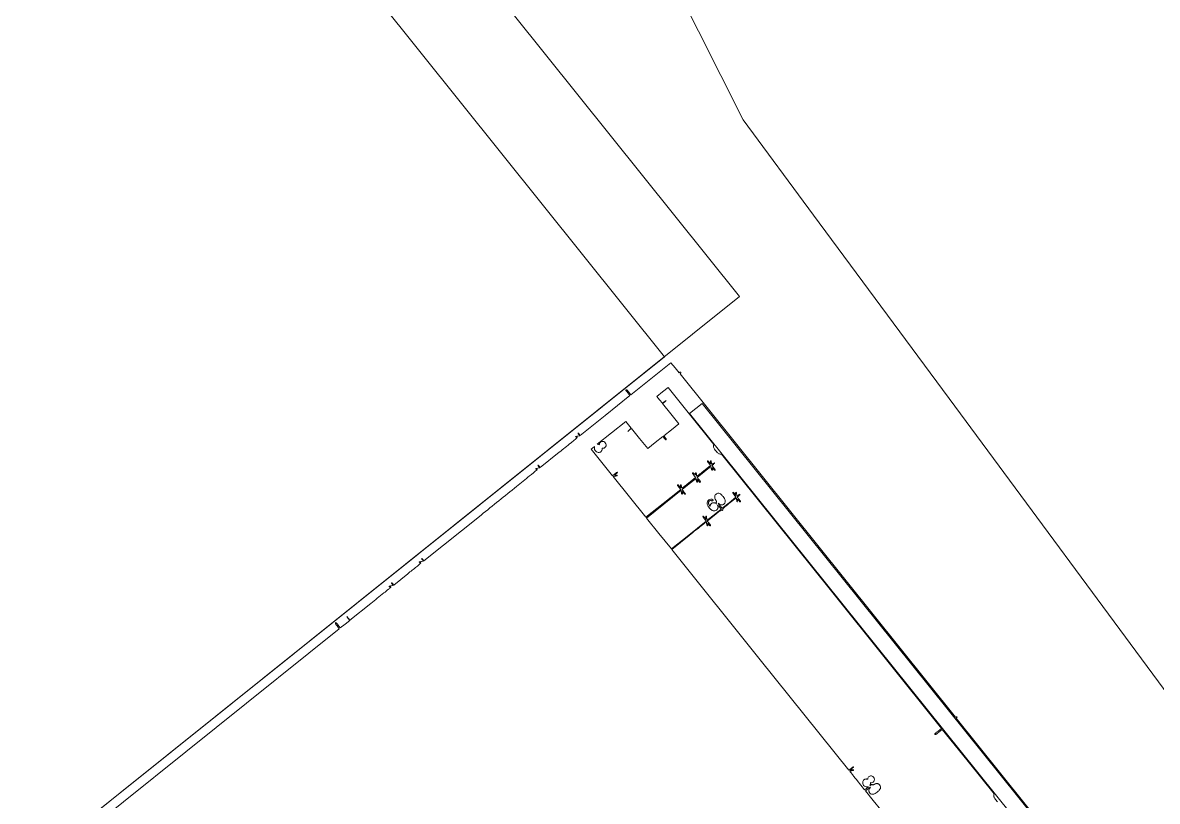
# Model space of a CAD drawing. Header units: metres. Extents: x 7511822 to 7512036, y 4692273 to 4692415.
# Drawn here: x 7511940.45 to 7511958.16, y 4692377.21 to 4692389.36 of the extents above; entities that cross this region are included whole.
import ezdxf

# ---------------------------------------------------------------- set-up
doc = ezdxf.new("R2010")
doc.units = ezdxf.units.M
doc.layers.get('0').update_dxf_attribs({"lineweight": 0})
for name, color, linetype, lineweight in [('A - Bodrumi -1 Polyline_Pen_No__23', 30, 'Continuous', 0), ('A - Kati karakteristik polyline_Pen_No__8', 14, 'Continuous', 0), ('A - objekti 1 gjendja faktike_Pen_No__8', 14, 'Continuous', 0), ('ll-cde-shtyllat', 7, 'Continuous', 0), ('Parcela Baze', 7, 'Continuous', 0), ('shytllat', 5, 'Continuous', 0)]:
    doc.layers.add(name, color=color, linetype=linetype, lineweight=lineweight)

# ---------------------------------------------------------------- blocks, each defined once
blk = doc.blocks.new('A$C51214811')
for points in [[(205.57, 417.5), (120.55, 417.5), (120.52, 417.69, 0.121751), (120.47, 417.82, 0.240809), (120.37, 417.87, 0.240762), (120.27, 417.82, 0.121725), (120.22, 417.69), (120.19, 417.5), (62.88, 417.5), (5.58, 417.5), (5.55, 417.69, 0.117178), (5.49, 417.84, 0.220971), (5.38, 417.91, 0.278484), (5.27, 417.86, 0.145254), (5.23, 417.72), (5.23, 417.5), (3.56, 417.48), (1.89, 417.45), (1.87, 410.79), (1.84, 404.13), (0.94, 404.11, 0.004595), (0.42, 404.09, 0.034244), (0.18, 404.07, 0.087488), (0.06, 404.02, 0.215956), (0, 403.94, 0.271434), (0.03, 403.86, 0.135392), (0.13, 403.81, 0.03688), (0.35, 403.79, 0.003525), (0.91, 403.79), (1.85, 403.79), (1.85, 395.5), (1.85, 387.21), (1.42, 387.21, 0.01883), (1.26, 387.2, 0.03053), (1.12, 387.18, 0.031449), (1.02, 387.16, 0.322437), (1, 387.12, 0.322621), (1.02, 387.09, 0.031364), (1.12, 387.06, 0.03048), (1.26, 387.05, 0.018798), (1.42, 387.04), (1.85, 387.04), (1.59, 386.59, 0.005), (1.49, 386.41, 0.007254), (1.41, 386.25, 0.004036), (1.35, 386.12, 0.112633), (1.34, 386.08, 0.342162), (1.38, 386.03, 0.178914), (1.47, 386.04, 0.082515), (1.59, 386.12, 0.057668), (1.7, 386.26, -0.724451), (1.78, 386.24, -0.01369), (1.82, 385.54, -0.005537), (1.84, 384.13, -0.000386), (1.84, 380.17), (1.85, 373.84), (1.42, 373.84, 0.01883), (1.26, 373.84, 0.03053), (1.12, 373.82, 0.031449), (1.02, 373.79, 0.322437), (1, 373.76, 0.323995), (1.02, 373.72, 0.030733), (1.13, 373.7, 0.030109), (1.26, 373.68, 0.018556), (1.43, 373.67), (1.86, 373.67), (1.6, 373.22, 0.004646), (1.41, 372.88, 0.058875), (1.35, 372.75, 0.283732), (1.37, 372.69, 0.184762), (1.44, 372.66, 0.147992), (1.5, 372.67, 0.039692), (1.56, 372.73, 0.036605), (1.63, 372.8, 0.030774), (1.7, 372.89, -0.749797), (1.79, 372.86, -0.001332), (1.82, 370.31, -0.001783), (1.84, 365.94, -0.000133), (1.84, 354.07), (1.85, 335.01), (1.42, 335.01, 0.01883), (1.26, 335, 0.03053), (1.12, 334.99, 0.031449), (1.02, 334.96, 0.322437), (1, 334.93, 0.322621), (1.02, 334.89, 0.031364), (1.12, 334.87, 0.03048), (1.26, 334.85, 0.018798), (1.42, 334.84), (1.85, 334.84), (1.59, 334.39, 0.005), (1.49, 334.21, 0.007254), (1.41, 334.06, 0.004036), (1.35, 333.92, 0.112633), (1.34, 333.88, 0.342162), (1.38, 333.83, 0.178914), (1.47, 333.84, 0.082515), (1.59, 333.93, 0.057668), (1.7, 334.06, -0.70103), (1.78, 334.04, -0.026995), (1.82, 333.59, -0.007612), (1.84, 332.56, -0.000511), (1.84, 329.62), (1.85, 324.94), (1.42, 324.94, 0.01883), (1.26, 324.94, 0.03053), (1.12, 324.92, 0.031449), (1.02, 324.89, 0.322437), (1, 324.86, 0.323995), (1.02, 324.83, 0.030733), (1.13, 324.8, 0.030109), (1.26, 324.78, 0.018556), (1.43, 324.77), (1.86, 324.77), (1.6, 324.32, 0.004646), (1.41, 323.98, 0.058875), (1.35, 323.85, 0.283732), (1.37, 323.79, 0.184762), (1.44, 323.76, 0.147992), (1.5, 323.77, 0.039692), (1.56, 323.83, 0.036605), (1.63, 323.9, 0.030774), (1.7, 323.99, -0.729247), (1.79, 323.97, -0.011115), (1.82, 323.18, -0.005014), (1.84, 321.63, -0.000353), (1.84, 317.27), (1.85, 310.32), (1.23, 310.29), (0.62, 310.26), (1.23, 310.24), (1.85, 310.22), (1.85, 308.66), (1.85, 307.09), (0.91, 307.09, 0.003525), (0.35, 307.09, 0.03688), (0.13, 307.07, 0.135392), (0.03, 307.02, 0.271434), (0, 306.95, 0.216015), (0.06, 306.87, 0.087454), (0.18, 306.82, 0.034227), (0.42, 306.79, 0.004591), (0.94, 306.77), (1.85, 306.75), (1.85, 265.68), (1.85, 224.61)], [(443.31, 173.75, -0.000001), (443.33, 190.23, -0.415883)], [(126.88, 387.21), (123.71, 387.21), (120.54, 387.21), (120.54, 388.12, -0.001036), (120.55, 388.74, -0.052601), (120.56, 388.86, -0.764671), (120.59, 388.86, -0.011713), (120.66, 388.63, 0.038216), (120.77, 388.3, 0.075966), (120.92, 388.07, 0.084039), (121.12, 387.91, 0.056423), (121.39, 387.79, 0.028674), (121.57, 387.75, 0.069341), (121.71, 387.74, 0.066052), (121.84, 387.77, 0.024135), (122.03, 387.85, 0.08301), (122.33, 388.07, 0.092798), (122.53, 388.37, 0.071312), (122.64, 388.78, 0.029806), (122.68, 389.35, 0.035619), (122.62, 390.15, 0.103736), (122.44, 390.66, 0.149413), (122.11, 390.95, 0.106968), (121.63, 391.06, 0.02166), (121.38, 391.05, 0.075869), (121.23, 391.01, 0.083472), (121.11, 390.93, 0.029746), (120.96, 390.78, 0.027885), (120.86, 390.66, 0.023011), (120.77, 390.52, 0.023615), (120.7, 390.39, 0.055717), (120.66, 390.28, 0.000568), (120.64, 390.17, 0.000386), (120.62, 390.06, 0.000389), (120.59, 389.94, 0.000783), (120.57, 389.85, -0.065018), (120.55, 389.77, -0.091638), (120.5, 389.71, -0.098882), (120.44, 389.68, -0.088032), (120.37, 389.66, 0.11017), (120.28, 389.64, 0.183381), (120.23, 389.59, 0.085438), (120.2, 389.48, 0.01304), (120.2, 389.26, -0.00347), (120.19, 389.02, -0.102187), (120.18, 388.96, -0.630308), (120.15, 388.96, -0.020875), (120.11, 389.07, 0.042857), (120.06, 389.16, 0.025956), (119.99, 389.26, 0.025895), (119.92, 389.35, 0.040906), (119.84, 389.42), (119.65, 389.57), (119.84, 389.77, 0.194549), (120.02, 390.23, 0.167467), (119.84, 390.71, 0.143581), (119.37, 391.04, 0.143003), (118.8, 391.06, 0.127375), (118.44, 390.87, 0.121249), (118.21, 390.52, 0.127), (118.18, 390.12, 0.147142), (118.35, 389.78), (118.53, 389.59), (118.3, 389.39, 0.097179), (118.11, 389.15, 0.093857), (118.02, 388.85, 0.090569), (118.05, 388.53, 0.083127), (118.19, 388.22, 0.125417), (118.58, 387.88, 0.118691), (119.1, 387.75, 0.119381), (119.62, 387.87, 0.127875), (120.01, 388.22), (120.2, 388.5), (120.2, 387.86), (120.2, 387.21), (117.07, 387.21, -0.001899), (115.87, 387.21, -0.003172), (114.86, 387.23, -0.000406), (113.97, 387.25, -0.41999), (113.94, 387.27, -0.10382), (113.95, 387.31, -0.007062), (114.01, 387.42, -0.009869), (114.07, 387.54, -0.007234), (114.15, 387.67, 0.012708), (114.23, 387.81, 0.015414), (114.3, 387.94, 0.01405), (114.35, 388.06, 0.095102), (114.36, 388.12, 0.218217), (114.33, 388.2, 0.339983), (114.26, 388.2, 0.086405), (114.14, 388.09, 0.02268), (113.99, 387.86), (113.77, 387.51), (113.77, 388.12, 0.012065), (113.77, 388.36, 0.0222), (113.75, 388.56, 0.01921), (113.72, 388.7, 0.352506), (113.69, 388.73, 0.365646), (113.65, 388.7, 0.014491), (113.63, 388.52, 0.018502), (113.61, 388.28, 0.009164), (113.6, 387.97), (113.6, 387.21), (76.76, 387.21), (39.92, 387.21), (39.92, 392.97, -0.001032), (39.92, 395.18, -0.001736), (39.93, 397.03, -0.000135), (39.95, 398.68, -0.547229), (39.98, 398.7, -0.005811), (40.02, 398.68, -0.000383), (40.14, 398.62, -0.000554), (40.28, 398.54, -0.000414), (40.44, 398.46, 0.018282), (40.6, 398.39, 0.027125), (40.74, 398.34, 0.025584), (40.86, 398.31, 0.248378), (40.91, 398.33, 0.275435), (40.92, 398.38, 0.127251), (40.88, 398.44, 0.04344), (40.77, 398.53, 0.006451), (40.54, 398.69, -0.140256), (40.49, 398.74, -0.462508), (40.51, 398.77, -0.061481), (40.62, 398.79, -0.005245), (40.91, 398.79, 0.010172), (41.18, 398.8, 0.04862), (41.33, 398.82, 0.108379), (41.41, 398.86, 0.22744), (41.44, 398.93, 0.273642), (41.4, 398.99, 0.084509), (41.29, 399.03, 0.035355), (41.08, 399.05, 0.005946), (40.68, 399.05), (39.92, 399.05), (39.92, 401.42, -0.001036), (39.92, 402.96, -0.016793), (39.94, 403.47, -0.058124), (39.98, 403.72, -0.327857), (40.08, 403.79, 0.161412), (40.2, 403.83, 0.236959), (40.25, 403.93, 0.200084), (40.21, 404.04, 0.132038), (40.08, 404.1, -0.262756), (39.98, 404.2, -0.053647), (39.94, 404.45, -0.017064), (39.92, 404.96, -0.001149), (39.92, 406.42, -0.002614), (39.92, 407.3, -0.004366), (39.93, 408.03, -0.000768), (39.95, 408.67, -0.41732), (39.98, 408.7, -0.10382), (40.02, 408.68, -0.007062), (40.12, 408.63, -0.009869), (40.25, 408.56, -0.007234), (40.38, 408.48, 0.028609), (40.74, 408.29, 0.215036), (40.92, 408.29, 0.550574), (40.94, 408.39, 0.037328), (40.66, 408.6), (40.38, 408.78), (40.91, 408.78, 0.010038), (41.18, 408.79, 0.04885), (41.33, 408.81, 0.11021), (41.41, 408.85, 0.227201), (41.44, 408.91, 0.273642), (41.4, 408.97, 0.084509), (41.29, 409.01, 0.035355), (41.08, 409.03, 0.005946), (40.68, 409.04), (39.92, 409.04), (39.92, 409.54, 0.015416), (39.91, 409.74, 0.025878), (39.89, 409.9, 0.024068), (39.86, 410.03, 0.339565), (39.83, 410.05, 0.33177), (39.8, 410.03, 0.027191), (39.77, 409.92, 0.027994), (39.75, 409.77, 0.017186), (39.75, 409.59), (39.75, 409.13), (39.32, 409.38, 0.009346), (39.01, 409.55, 0.063105), (38.85, 409.61, 0.227008), (38.77, 409.6, 0.236522), (38.73, 409.52, 0.175744), (38.75, 409.47, 0.030637), (38.83, 409.39, 0.030019), (38.93, 409.31, 0.022931), (39.05, 409.23), (39.37, 409.04), (38.79, 409.04, 0.009126), (38.51, 409.03, 0.039013), (38.35, 409.01, 0.08811), (38.26, 408.98, 0.348167), (38.24, 408.93, 0.245891), (38.3, 408.88, 0.029679), (38.45, 408.84, 0.024548), (38.68, 408.82, 0.009086), (39.01, 408.8), (39.75, 408.78), (39.75, 406.45), (39.75, 404.13), (38.84, 404.14, -0.003863), (38.5, 404.15, -0.008818), (38.24, 404.16, -0.015787), (38.1, 404.17, -0.845943), (38.1, 404.18, 0.000047), (38.17, 404.2, 0.000026), (38.27, 404.22, 0.000026), (38.37, 404.24, 0.000041), (38.45, 404.26, 0.091613), (38.68, 404.36, 0.052603), (38.92, 404.55, 0.05283), (39.11, 404.78, 0.097715), (39.2, 405.01, 0.045977), (39.21, 405.14, 0.033525), (39.2, 405.3, 0.032288), (39.17, 405.45, 0.033585), (39.12, 405.6, 0.104953), (38.92, 405.89, 0.093792), (38.61, 406.09, 0.067479), (38.16, 406.21, 0.027671), (37.52, 406.24, 0.033761), (36.8, 406.2, 0.092977), (36.32, 406.04, 0.132078), (36.03, 405.76, 0.106403), (35.89, 405.34, 0.111802), (35.93, 404.91, 0.121215), (36.16, 404.56, 0.10155), (36.56, 404.31, 0.060259), (37.11, 404.17, -0.012056), (37.36, 404.14, -0.053473), (37.5, 404.1, -0.113727), (37.58, 404.05, -0.207518), (37.6, 403.98, 0.138807), (37.61, 403.92, 0.081232), (37.65, 403.87, 0.068673), (37.72, 403.82, 0.054662), (37.8, 403.78), (38.01, 403.72), (37.81, 403.71, 0.097206), (37.72, 403.69, 0.030734), (37.58, 403.62, 0.029381), (37.44, 403.52, 0.028761), (37.32, 403.41, 0.019857), (37.15, 403.22, 0.086937), (37.07, 403.1, 0.09332), (37.05, 402.96, 0.024791), (37.06, 402.73, 0.029908), (37.09, 402.57, 0.026782), (37.13, 402.41, 0.027747), (37.19, 402.27, 0.071538), (37.25, 402.18, -0.010125), (37.35, 402.07, -0.29066), (37.35, 402.04, -0.281034), (37.32, 402.02, -0.009632), (37.18, 402.01, -0.06538), (36.91, 402.05, -0.050678), (36.63, 402.16, -0.053033), (36.4, 402.3, -0.117448), (36.27, 402.47, -0.088801), (36.21, 402.69, -0.091593), (36.24, 402.91, -0.097345), (36.33, 403.09, -0.116273), (36.49, 403.22, 0.05591), (36.58, 403.27, 0.077484), (36.65, 403.34, 0.081855), (36.69, 403.42, 0.071083), (36.7, 403.51, 0.033646), (36.69, 403.62, 0.197222), (36.67, 403.67, 0.203472), (36.61, 403.68, 0.035991), (36.51, 403.66, 0.166211), (36.06, 403.34, 0.151956), (35.88, 402.8, 0.141227), (36.04, 402.23, 0.139974), (36.47, 401.82, 0.068762), (36.85, 401.69, 0.030667), (37.38, 401.61, 0.030666), (37.92, 401.61, 0.056497), (38.35, 401.68, 0.094072), (38.79, 401.89, 0.109169), (39.09, 402.25, 0.113488), (39.21, 402.68, 0.108278), (39.13, 403.14, 0.05925), (39.01, 403.35, 0.074902), (38.85, 403.5, 0.065918), (38.64, 403.62, 0.034802), (38.35, 403.71, -0.498771), (38.34, 403.74, -0.237394), (38.37, 403.76, -0.022974), (38.57, 403.78, -0.00486), (38.92, 403.78), (39.75, 403.79), (39.75, 401.46), (39.75, 399.14), (39.3, 399.39, 0.005105), (38.96, 399.57, 0.05887), (38.82, 399.63, 0.273209), (38.76, 399.61, 0.194915), (38.73, 399.54, 0.175744), (38.75, 399.49, 0.030637), (38.83, 399.41, 0.030019), (38.93, 399.33, 0.022931), (39.05, 399.25), (39.37, 399.06), (38.79, 399.06, 0.009126), (38.51, 399.05, 0.039013), (38.35, 399.03, 0.08811), (38.26, 399, 0.348167), (38.24, 398.95, 0.245891), (38.3, 398.9, 0.029679), (38.45, 398.86, 0.024548), (38.68, 398.83, 0.009086), (39.01, 398.82), (39.75, 398.79), (39.75, 393), (39.75, 387.21), (34.59, 387.21), (29.42, 387.21), (29.42, 392.97), (29.42, 398.73), (29.8, 398.51, 0.014122), (29.95, 398.43, 0.016351), (30.1, 398.36, 0.015522), (30.23, 398.3, 0.086748), (30.31, 398.29, 0.153061), (30.41, 398.32, 0.384928), (30.43, 398.39, 0.122288), (30.33, 398.5, 0.033834), (30.13, 398.61), (29.82, 398.76), (30.36, 398.8, 0.01551), (30.58, 398.82, 0.028269), (30.75, 398.86, 0.030562), (30.88, 398.9, 0.222764), (30.93, 398.95, 0.394072), (30.9, 399, 0.061095), (30.79, 399.03, 0.029435), (30.57, 399.05, 0.006363), (30.19, 399.05), (29.42, 399.05), (29.42, 401.39), (29.42, 403.72), (29.82, 403.5, 0.011597), (29.97, 403.42, 0.014102), (30.13, 403.35, 0.012683), (30.26, 403.3, 0.089272), (30.32, 403.28, 0.181597), (30.41, 403.32, 0.363837), (30.42, 403.39, 0.105918), (30.32, 403.49, 0.029861), (30.12, 403.62), (29.81, 403.78), (30.33, 403.79, 0.025255), (30.67, 403.81, 0.090643), (30.87, 403.87, 0.320631), (30.92, 403.96, 0.219989), (30.85, 404.05, 0.10616), (30.77, 404.08, 0.011139), (30.58, 404.11, 0.013397), (30.34, 404.12, 0.010359), (30.08, 404.13), (29.42, 404.13), (29.42, 406.42), (29.42, 408.71), (29.82, 408.49, 0.011597), (29.97, 408.41, 0.014102), (30.13, 408.34, 0.012683), (30.26, 408.29, 0.089272), (30.32, 408.27, 0.171861), (30.41, 408.31, 0.352784), (30.43, 408.37, 0.117079), (30.34, 408.48, 0.034501), (30.17, 408.59), (29.89, 408.74), (30.39, 408.78, 0.017263), (30.59, 408.81, 0.029087), (30.76, 408.84, 0.030909), (30.88, 408.88, 0.218326), (30.93, 408.93, 0.393241), (30.9, 408.98, 0.061567), (30.79, 409.01, 0.029596), (30.57, 409.03, 0.006405), (30.2, 409.04), (29.43, 409.04), (29.41, 409.52, 0.017296), (29.38, 409.9, 0.277549), (29.3, 410, 0.479493), (29.22, 409.95, 0.021217), (29.19, 409.61, -0.013731), (29.17, 409.45, -0.022462), (29.15, 409.32, -0.01844), (29.13, 409.23, -0.346182), (29.1, 409.21, -0.104965), (29.07, 409.22, -0.006308), (28.96, 409.27, -0.00923), (28.84, 409.34, -0.006674), (28.71, 409.42, 0.009059), (28.45, 409.57, 0.07668), (28.33, 409.62, 0.284194), (28.27, 409.59, 0.169831), (28.24, 409.52, 0.174943), (28.26, 409.46, 0.032609), (28.33, 409.39, 0.031428), (28.44, 409.3, 0.024173), (28.56, 409.22), (28.87, 409.04), (28.3, 409.04, 0.008975), (28.01, 409.03, 0.045684), (27.85, 409.01, 0.104993), (27.76, 408.97, 0.2369), (27.73, 408.91, 0.266366), (27.77, 408.85, 0.088943), (27.87, 408.81, 0.037256), (28.07, 408.79, 0.00643), (28.45, 408.78), (29.17, 408.78), (29.17, 406.5, -0.002603), (29.17, 405.62, -0.004348), (29.15, 404.89, -0.000761), (29.13, 404.24, -0.417363), (29.11, 404.22, -0.10382), (29.07, 404.23, -0.007062), (28.96, 404.28, -0.009869), (28.84, 404.35, -0.007234), (28.71, 404.43, 0.008987), (28.45, 404.58, 0.083999), (28.33, 404.62, 0.304807), (28.27, 404.6, 0.143022), (28.24, 404.51, 0.140551), (28.26, 404.46, 0.049303), (28.31, 404.39, 0.04422), (28.38, 404.32, 0.038972), (28.47, 404.27, -0.017915), (28.61, 404.19, -0.535353), (28.61, 404.15, -0.12217), (28.55, 404.13, -0.002658), (28.22, 404.09, 0.015076), (28, 404.05, 0.041712), (27.85, 404.01, 0.065797), (27.76, 403.96, 0.243826), (27.73, 403.91, 0.291918), (27.77, 403.85, 0.068406), (27.88, 403.82, 0.03341), (28.09, 403.8, 0.006976), (28.45, 403.79), (29.17, 403.79), (29.17, 401.51, -0.002603), (29.17, 400.63, -0.004341), (29.15, 399.89, -0.000758), (29.13, 399.25, -0.407208), (29.11, 399.22, -0.111035), (29.07, 399.23, -0.00754), (28.96, 399.28, -0.010506), (28.84, 399.35, -0.007675), (28.71, 399.43, 0.00846), (28.44, 399.59, 0.082579), (28.32, 399.63, 0.307657), (28.27, 399.61, 0.142341), (28.24, 399.52, 0.168972), (28.26, 399.46, 0.03918), (28.33, 399.38, 0.036138), (28.44, 399.3, 0.0286), (28.56, 399.23), (28.87, 399.06), (28.3, 399.06, 0.009031), (28.01, 399.05, 0.045588), (27.85, 399.03, 0.104163), (27.76, 398.99, 0.236978), (27.73, 398.93, 0.266366), (27.77, 398.86, 0.088943), (27.87, 398.82, 0.037256), (28.07, 398.8, 0.00643), (28.45, 398.8), (29.17, 398.8), (29.17, 393), (29.17, 387.21), (22.36, 387.21), (15.55, 387.21), (15.81, 387.64, 0.009346), (15.98, 387.94, 0.063105), (16.04, 388.11, 0.227008), (16.03, 388.19, 0.236522), (15.95, 388.22, 0.175744), (15.9, 388.2, 0.030637), (15.82, 388.13, 0.030019), (15.74, 388.03, 0.022931), (15.66, 387.91), (15.47, 387.59), (15.47, 388.16, 0.013372), (15.46, 388.38, 0.023366), (15.44, 388.57, 0.020491), (15.42, 388.71, 0.346819), (15.38, 388.73, 0.365646), (15.35, 388.7, 0.014491), (15.32, 388.52, 0.018502), (15.3, 388.28, 0.009164), (15.3, 387.97), (15.3, 387.21), (10.86, 387.21), (6.41, 387.21), (6.41, 387.75), (6.41, 388.3), (6.65, 388.06, 0.120021), (7.07, 387.8, 0.110405), (7.57, 387.76, 0.110343), (8.05, 387.93, 0.119771), (8.39, 388.29, 0.085789), (8.49, 388.57, 0.084823), (8.49, 388.86, 0.084114), (8.4, 389.14, 0.082453), (8.21, 389.38), (7.99, 389.58), (8.18, 389.78, 0.197333), (8.35, 390.23, 0.166147), (8.17, 390.72, 0.141808), (7.7, 391.04, 0.14335), (7.13, 391.06, 0.131898), (6.77, 390.87, 0.114252), (6.54, 390.51, 0.124428), (6.5, 390.1, 0.173035), (6.67, 389.79, -0.025775), (6.8, 389.66, -0.213794), (6.82, 389.58, -0.190132), (6.78, 389.51, -0.019938), (6.62, 389.38), (6.41, 389.23), (6.41, 393.97), (6.41, 398.71), (7.55, 398.71), (8.69, 398.71), (8.72, 398.1), (8.75, 397.49), (8.77, 398.1), (8.78, 398.71), (12.15, 398.74), (15.51, 398.76), (15.53, 401.27), (15.55, 403.79), (16.15, 403.79, 0.006457), (16.49, 403.8, 0.057252), (16.64, 403.82, 0.187192), (16.7, 403.86, 0.193464), (16.72, 403.94, 0.169902), (16.68, 404.01, 0.10733), (16.59, 404.06, 0.049915), (16.42, 404.09, 0.009548), (16.12, 404.11), (15.55, 404.14), (15.55, 406.63), (15.55, 409.12), (12.17, 409.12), (8.79, 409.12), (8.76, 409.73), (8.73, 410.35), (8.71, 409.73), (8.7, 409.12), (7.56, 409.12), (6.41, 409.12), (6.41, 410.98), (6.41, 412.84), (15.92, 412.84), (25.42, 412.84), (25.58, 412.67, 0.060194), (25.84, 412.44, 0.074917), (26.12, 412.31, 0.055401), (26.5, 412.24, 0.018567), (27.06, 412.22, 0.018567), (27.61, 412.24, 0.055401), (27.99, 412.31, 0.074917), (28.27, 412.44, 0.060194), (28.53, 412.67), (28.69, 412.84), (74.45, 412.84), (120.2, 412.84), (120.2, 411.7, 0.00255), (120.2, 410.98, 0.034233), (120.22, 410.72, 0.130799), (120.28, 410.6, 0.22979), (120.37, 410.56, 0.22979), (120.46, 410.6, 0.130799), (120.51, 410.72, 0.034233), (120.54, 410.98, 0.00255), (120.54, 411.7), (120.54, 412.84), (131.31, 412.84), (142.09, 412.84), (142.25, 412.67, 0.060194), (142.5, 412.44, 0.074917), (142.79, 412.31, 0.055401), (143.16, 412.24, 0.018567), (143.72, 412.22, 0.018567), (144.28, 412.24, 0.055401)], [(98.06, 90.5, -0.000001), (113.4, 90.48, -0.426088)], [(102.62, 138.06, -0.000001), (113.4, 138.04, -0.0589)], [(156.67, 185.38, -0.000002), (156.68, 191.94, -0.41377)]]:
    blk.add_lwpolyline(points, format="xyb")

msp = doc.modelspace()

# ---------------------------------------------------------------- linework, layer by layer
at = {"layer": 'A - Bodrumi -1 Polyline_Pen_No__23', "color": 30, "linetype": 'Continuous', "lineweight": 20}
msp.add_lwpolyline([(7511916.218, 4692401.416), (7511925.22, 4692382.997), (7511934.523, 4692371.382), (7511951.633, 4692385.087), (7511943.037, 4692395.819), (7511943.647, 4692396.307), (7511936.343, 4692411.251)], close=True, dxfattribs=at)
at = {"layer": 'A - Kati karakteristik polyline_Pen_No__8', "color": 14, "linetype": 'Continuous'}
msp.add_lwpolyline([(7511925.22, 4692382.997), (7511926.989, 4692383.862), (7511936.023, 4692372.584), (7511950.462, 4692384.149), (7511944.085, 4692392.11), (7511944.476, 4692392.423), (7511942.937, 4692394.344), (7511935.654, 4692409.245), (7511916.877, 4692400.068)], close=True, dxfattribs=at)
at = {"layer": 'A - objekti 1 gjendja faktike_Pen_No__8', "color": 14, "linetype": 'Continuous', "lineweight": 0}
msp.add_lwpolyline([(7511940.875, 4692330.404), (7511972.942, 4692356.159), (7511951.05, 4692383.416), (7511950.855, 4692383.26), (7511972.591, 4692356.198), (7511940.719, 4692330.599)], close=True, dxfattribs=at)
at = {"layer": 'Parcela Baze', "flags": 128}
msp.add_lwpolyline([(7511868.089, 4692380.675), (7511937.066, 4692414.438), (7511937.581, 4692414.509), (7511938.619, 4692414.346), (7511942.993, 4692405.116), (7511951.692, 4692387.847), (7511952.79, 4692386.36), (7511954.994, 4692383.377), (7511958.422, 4692378.737)], dxfattribs=at)
at = {"layer": 'shytllat', "color": 8, "linetype": 'Continuous', "lineweight": 0}
msp.add_lwpolyline([(7511940.875, 4692330.404), (7511972.942, 4692356.159), (7511951.05, 4692383.416), (7511950.855, 4692383.26), (7511972.591, 4692356.198), (7511940.719, 4692330.599), (7511940.875, 4692330.404)], dxfattribs=at)

# ---------------------------------------------------------------- block references
at = {"layer": 'll-cde-shtyllat', "xscale": 0.0599310112389988, "yscale": 0.0599310112389988, "zscale": 0.0599310112389988, "rotation": 308.7325131062978}
msp.add_blockref('A$C51214811', (7511930.978, 4692368.487), dxfattribs=at)

doc.saveas('drawing.dxf')
